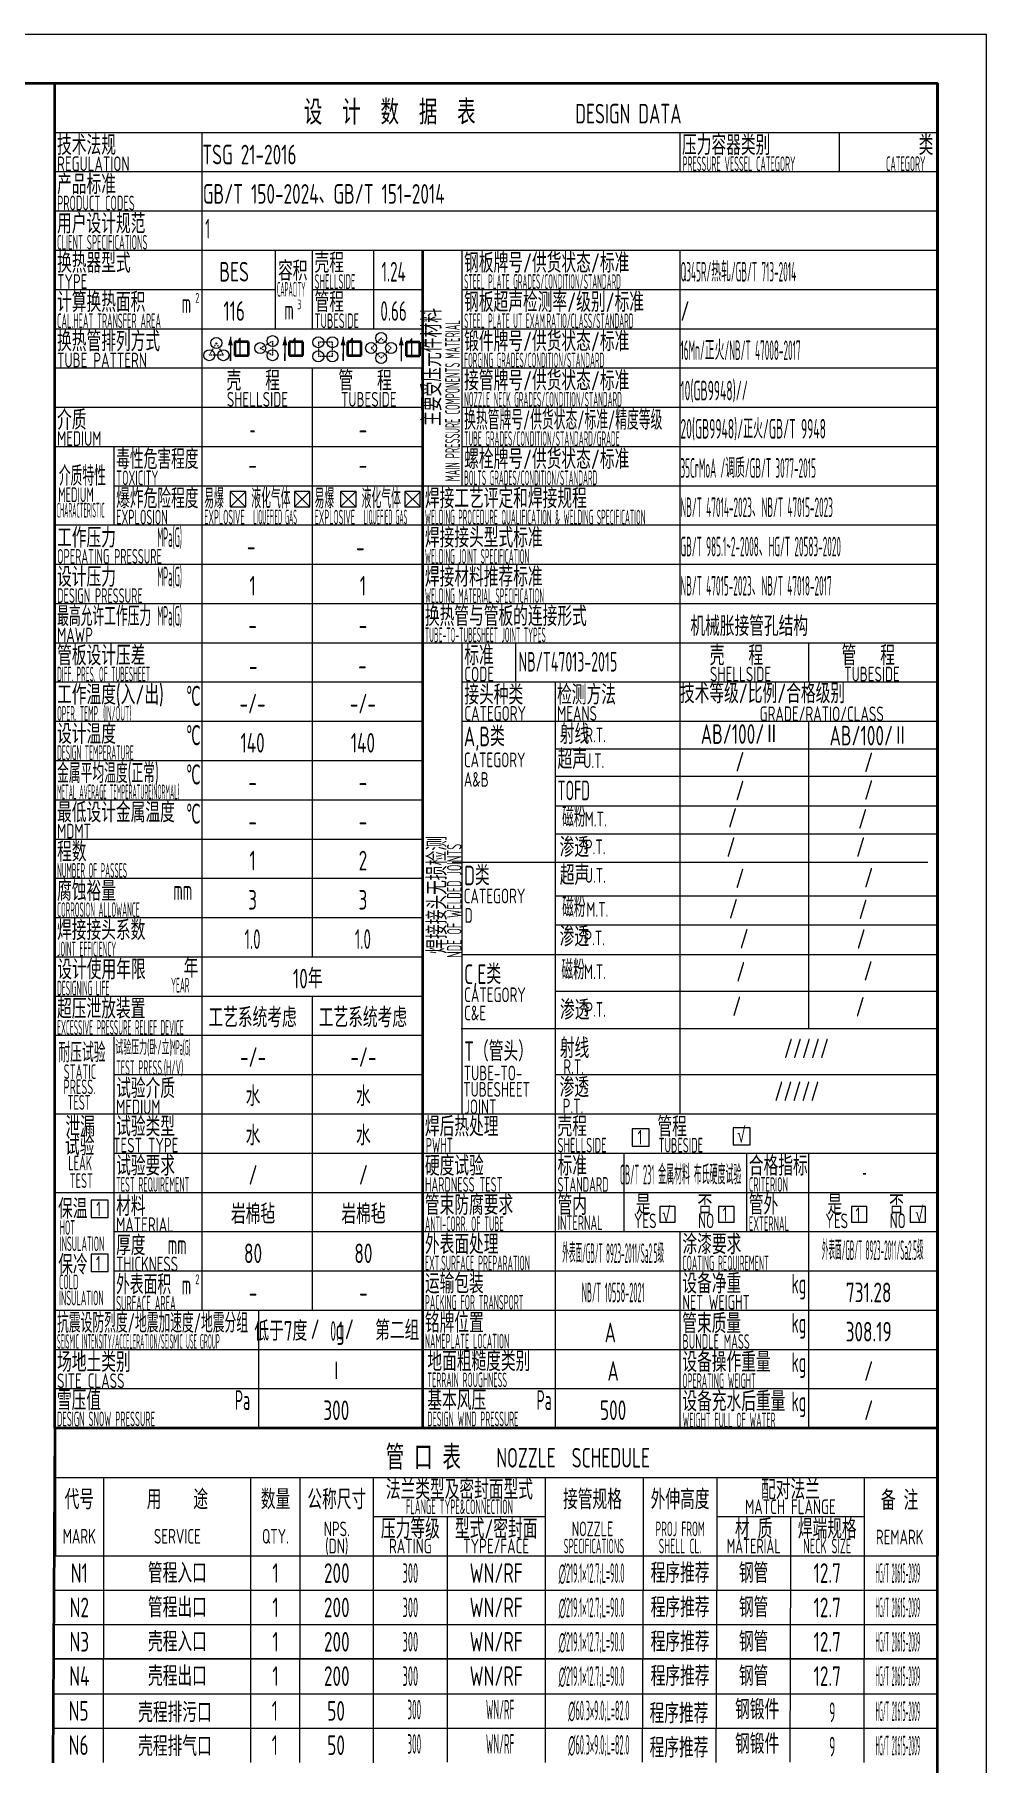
# Model space of a CAD drawing. Header units: millimetres. Extents: x 5765 to 6606, y -201 to 393.
# Drawn here: x 6411.9 to 6606, y 41.1 to 393.4 of the extents above; entities that cross this region are included whole.
import ezdxf
from ezdxf.enums import TextEntityAlignment as Align

# ---------------------------------------------------------------- set-up
doc = ezdxf.new("R2010")
doc.units = ezdxf.units.MM
doc.linetypes.add('DASHED', pattern=[0.75, 0.5, -0.25])
for name, color, linetype, lineweight in [('1粗实线', 7, 'Continuous', 35), ('2细实线', 3, 'Continuous', 13), ('7文本', 2, 'Continuous', 13), ('9图表', 4, 'Continuous', 13)]:
    doc.layers.add(name, color=color, linetype=linetype, lineweight=lineweight)
doc.styles.add('lanpec', font='bpec_e.shx', dxfattribs={"width": 0.75, "bigfont": 'hztxt.shx'})

# ---------------------------------------------------------------- blocks, each defined once
blk = doc.blocks.new('A1')
at = {"layer": '1粗实线'}
blk.add_lwpolyline([(-816, 10), (-10, 10), (-10, 584), (-816, 584)], close=True, dxfattribs=at)
at = {"layer": '9图表'}
blk.add_lwpolyline([(-841, 0), (0, 0), (0, 594), (-841, 594)], close=True, dxfattribs=at)
blk = doc.blocks.new('换热器设计数据表')
for p, q in [((-141.04, -83.12), (-144.19, -83.12)), ((-144.19, -83.12), (-144.19, -86.27)), ((-141.04, -86.27), (-141.04, -83.12)), ((-127.94, -83.12), (-131.09, -83.12)), ((-131.09, -83.12), (-131.09, -86.27)), ((-127.94, -86.27), (-127.94, -83.12)), ((-118.54, -83.12), (-121.69, -83.12)), ((-121.69, -83.12), (-121.69, -86.27)), ((-118.54, -86.27), (-118.54, -83.12)), ((-105.44, -83.12), (-108.59, -83.12)), ((-108.59, -83.12), (-108.59, -86.27)), ((-105.44, -86.27), (-105.44, -83.12)), ((-144.19, -86.27), (-141.04, -86.27)), ((-131.09, -86.27), (-127.94, -86.27)), ((-121.69, -86.27), (-118.54, -86.27)), ((-108.59, -86.27), (-105.44, -86.27)), ((-58.74, -212.99), (-62.24, -212.99)), ((-62.24, -212.99), (-62.24, -216.49)), ((-58.74, -216.49), (-58.74, -212.99)), ((-38.15, -212.77), (-41.65, -212.77)), ((-41.65, -212.77), (-41.65, -216.27)), ((-38.15, -216.27), (-38.15, -212.77)), ((-62.24, -216.49), (-58.74, -216.49)), ((-41.65, -216.27), (-38.15, -216.27)), ((-169.06, -227.53), (-172.56, -227.53)), ((-172.56, -227.53), (-172.56, -231.03)), ((-169.06, -231.03), (-169.06, -227.53)), ((-53.44, -228.83), (-56.59, -228.83)), ((-56.59, -228.83), (-56.59, -231.98)), ((-53.44, -231.98), (-53.44, -228.83)), ((-41.46, -228.83), (-44.61, -228.83)), ((-44.61, -228.83), (-44.61, -231.98)), ((-41.46, -231.98), (-41.46, -228.83)), ((-14.39, -228.83), (-17.54, -228.83)), ((-17.54, -228.83), (-17.54, -231.98)), ((-14.39, -231.98), (-14.39, -228.83)), ((-2.41, -228.83), (-5.56, -228.83)), ((-5.56, -228.83), (-5.56, -231.98)), ((-2.41, -231.98), (-2.41, -228.83)), ((-172.56, -231.03), (-169.06, -231.03)), ((-56.59, -231.98), (-53.44, -231.98)), ((-44.61, -231.98), (-41.46, -231.98)), ((-17.54, -231.98), (-14.39, -231.98)), ((-5.56, -231.98), (-2.41, -231.98)), ((-169.06, -238.56), (-172.56, -238.56)), ((-172.56, -238.56), (-172.56, -242.06)), ((-169.06, -242.06), (-169.06, -238.56)), ((-172.56, -242.06), (-169.06, -242.06))]:
    blk.add_line(p, q)
at = {"layer": '1粗实线'}
for p, q in [((0, 0), (-180, 0)), ((-180, 0), (-180, -274)), ((0, 0), (0, -274)), ((-105, -34), (-105, -274)), ((-140.47, -52.59), (-143.27, -52.59)), ((-143.27, -52.59), (-143.27, -55.39)), ((-140.47, -55.39), (-140.47, -52.59)), ((-129.36, -52.59), (-132.16, -52.59)), ((-132.16, -52.59), (-132.16, -55.39)), ((-129.36, -55.39), (-129.36, -52.59)), ((-117.49, -52.59), (-120.29, -52.59)), ((-120.29, -52.59), (-120.29, -55.39)), ((-117.49, -55.39), (-117.49, -52.59)), ((-105.53, -52.69), (-108.33, -52.69)), ((-108.33, -52.69), (-108.33, -55.49)), ((-105.53, -55.49), (-105.53, -52.69)), ((-143.27, -55.39), (-140.47, -55.39)), ((-132.16, -55.39), (-129.36, -55.39)), ((-120.29, -55.39), (-117.49, -55.39)), ((-108.33, -55.49), (-105.53, -55.49)), ((0, -274), (-180, -274))]:
    blk.add_line(p, q, dxfattribs=at)
at = {"layer": '9图表'}
for p, q in [((0, -10), (-180, -10)), ((-150, -10), (-150, -154)), ((-52.5, -10), (-52.5, -18)), ((-20, -10), (-20, -18)), ((0, -18), (-180, -18)), ((0, -26), (-180, -26)), ((0, -34), (-180, -34)), ((-135, -34), (-135, -50)), ((-127.5, -34), (-127.5, -50)), ((-115, -34), (-115, -50)), ((-97, -34), (-97, -82)), ((-52.5, -34), (-52.5, -210)), ((-135, -42), (-180, -42)), ((-105, -42), (-127.5, -42)), ((0, -42), (-97, -42)), ((0, -42), (-97, -42)), ((-105, -50), (-180, -50)), ((-144.15, -51.6), (-144.15, -56.46)), ((-133.05, -51.6), (-133.05, -56.46)), ((-121.18, -51.6), (-121.18, -56.46)), ((-109.32, -51.7), (-109.32, -56.55)), ((0, -50), (-97, -50)), ((0, -50), (-97, -50)), ((-144.15, -56.46), (-144.15, -54.98)), ((-133.05, -56.46), (-133.05, -54.98)), ((-121.18, -56.46), (-121.18, -54.98)), ((-105, -58), (-180, -58)), ((-127.5, -58), (-127.5, -178)), ((0, -58), (-97, -58)), ((-105, -66), (-180, -66)), ((0, -66), (-97, -66)), ((-105, -74), (-180, -74)), ((-167.96, -74), (-167.96, -90)), ((0, -74), (-97, -74)), ((0, -82), (-167.96, -82)), ((0, -90), (-180, -90)), ((0, -98), (-180, -98)), ((0, -106), (-180, -106)), ((0, -114), (-180, -114)), ((0, -114), (-97, -114)), ((-97, -114), (-97, -210)), ((-85.95, -122), (-85.95, -114)), ((-26.25, -114), (-26.25, -122)), ((-105, -122), (-180, -122)), ((0, -122), (-97, -122)), ((0, -122), (-97, -122)), ((-77.95, -122), (-77.95, -210)), ((-105, -130), (-180, -130)), ((-77.95, -130), (-97, -130)), ((0, -130), (-85.95, -130)), ((-26.25, -130), (-26.25, -192.64)), ((0, -135.6), (-77.95, -135.6)), ((-105, -138), (-180, -138)), ((0, -141.16), (-77.95, -141.16)), ((-105, -146), (-180, -146)), ((0, -147.24), (-77.95, -147.24)), ((-105, -154), (-180, -154)), ((-150, -154), (-150, -250)), ((0, -152.97), (-77.95, -152.97)), ((-105, -162), (-180, -162)), ((-1.92, -158.71), (-98.92, -158.71)), ((0, -165.6), (-77.95, -165.6)), ((-105, -170), (-180, -170)), ((0, -171.52), (-77.95, -171.52)), ((-105, -178), (-180, -178)), ((0.09, -177.55), (-96.91, -177.55)), ((-105, -186), (-180, -186)), ((-127.5, -186), (-127.5, -250)), ((0.03, -185.02), (-77.93, -185.02)), ((-0.09, -192.64), (-97.09, -192.64)), ((-105, -194), (-180, -194)), ((-167.96, -194.21), (-167.96, -226.21)), ((-105, -202), (-167.96, -202)), ((0, -202), (-77.95, -202)), ((-105, -210), (-180, -210)), ((0, -210), (-105, -210)), ((-77.95, -210), (-77.95, -274)), ((0, -218), (-167.96, -218)), ((-63.95, -218), (-63.95, -234)), ((-38.95, -218), (-38.95, -234)), ((-26.25, -218), (-26.25, -234)), ((0, -226), (-180, -226)), ((-167.96, -226.21), (-167.96, -250)), ((0, -234), (-167.96, -234)), ((0, -234), (-167.96, -234)), ((-52.5, -234), (-52.5, -274)), ((-26.25, -234), (-26.25, -274)), ((0, -242), (-167.96, -242)), ((0, -250), (-180, -250)), ((-138.45, -250), (-138.45, -274)), ((-52.5, -258), (-180, -258)), ((0, -258), (-52.5, -258)), ((0, -266), (-180, -266)), ((0, -266), (-52.5, -266)), ((0, -274), (-180, -274)), ((0, -274), (-180, -274)), ((-77.95, -273.66), (-77.95, -274)), ((-52.5, -273.66), (-52.5, -274)), ((-26.25, -273.66), (-26.25, -274))]:
    blk.add_line(p, q, dxfattribs=at)
at = {"layer": '9图表', "linetype": 'DASHED', "ltscale": 0.6}
for p, q in [((-147.04, -52.84), (-148.48, -55.34)), ((-147.04, -52.84), (-145.6, -55.34)), ((-138.07, -53.9), (-135.57, -52.46)), ((-135.57, -52.46), (-135.57, -55.34)), ((-123.35, -52.7), (-126.23, -52.7)), ((-126.23, -52.7), (-126.23, -55.58)), ((-123.35, -55.58), (-123.35, -52.7)), ((-115.46, -53.87), (-113.42, -51.84)), ((-111.39, -53.87), (-113.42, -51.84)), ((-145.6, -55.34), (-148.48, -55.34)), ((-138.07, -53.9), (-135.57, -55.34)), ((-123.35, -55.58), (-126.23, -55.58)), ((-115.46, -53.87), (-113.42, -55.91)), ((-113.42, -55.91), (-111.39, -53.87))]:
    blk.add_line(p, q, dxfattribs=at)
at = {"layer": '9图表'}
for points in [[(-144.15, -51.6, 0, 1, 0), (-144.15, -53.31, 1, 1, 0)], [(-133.05, -51.6, 0, 1, 0), (-133.05, -53.31, 1, 1, 0)], [(-121.18, -51.6, 0, 1, 0), (-121.18, -53.31, 1, 1, 0)], [(-109.32, -51.6, 0, 1, 0), (-109.32, -53.31, 1, 1, 0)]]:
    blk.add_lwpolyline(points, format="xyseb", dxfattribs=at)
for centre in [(-147.04, -52.84), (-138.07, -53.9), (-135.57, -52.46), (-126.23, -52.7), (-123.35, -52.7), (-115.46, -53.87), (-113.42, -51.84), (-111.39, -53.87), (-148.48, -55.34), (-145.6, -55.34), (-135.57, -55.34), (-126.23, -55.58), (-123.35, -55.58), (-113.42, -55.91)]:
    blk.add_circle(centre, 1.12, dxfattribs=at)
at = {"layer": '7文本', "color": 4, "style": 'lanpec'}
for s, height, width, p in [('设  计  数  据  表', 5, 0.75, (-129.18, -8.34)), ('DESIGN DATA', 4, 0.75, (-73.86, -8.12)), ('技术法规', 4, 0.75, (-179.5, -14.54)), ('压力容器类别', 4, 0.75, (-52.07, -14.54)), ('类', 4, 0.75, (-3.82, -14.54)), ('REGULATION', 3, 0.75, (-179.5, -17.83)), ('PRESSURE VESSEL CATEGORY', 3, 0.4, (-51.95, -17.83)), ('CATEGORY', 3, 0.4, (-10.46, -17.82)), ('产品标准', 4, 0.75, (-179.5, -22.54)), ('PRODUCT CODES', 3, 0.6, (-179.5, -25.83)), ('用户设计规范 ', 4, 0.75, (-179.5, -30.54)), ('CLIENT SPECIFICATIONS', 3, 0.5, (-179.5, -33.83)), ('换热器型式', 4, 0.75, (-179.5, -38.54)), ('壳程', 4, 0.75, (-127, -38.54)), ('钢板牌号/供货状态/标准', 4, 0.75, (-96.5, -38.54)), ('容积', 4, 0.75, (-134.45, -40.17)), ('TYPE', 3, 0.75, (-179.5, -41.83)), ('计算换热面积', 4, 0.75, (-179.5, -46.54)), ('CAPACITY', 3, 0.3, (-134.66, -43.4)), ('SHELLSIDE', 3, 0.5, (-127, -41.83)), ('管程', 4, 0.75, (-127, -46.54)), ('STEEL PLATE GRADES/CONDITION/STANDARD', 3, 0.35, (-96.5, -41.83)), ('钢板超声检测率/级别/标准', 4, 0.75, (-96.5, -46.54)), ('m', 4, 0.6, (-154.09, -46.75)), ('2', 2, 0.6, (-151.31, -44.65)), ('m', 4, 0.6, (-133.16, -48.1)), ('3', 2, 0.6, (-130.54, -46)), ('CAL.HEAT TRANSFER AREA', 3, 0.45, (-179.5, -49.83)), ('TUBESIDE', 3, 0.6, (-127, -49.83)), ('STEEL PLATE UT EXAM.RATIO/CLASS/STANDARD', 3, 0.35, (-96.5, -49.83)), ('换热管排列方式', 4, 0.75, (-179.5, -54.54)), ('锻件牌号/供货状态/标准 ', 4, 0.75, (-96.5, -54.54)), ('TUBE PATTERN', 3, 0.75, (-179.5, -57.83)), ('FORGING GRADES/CONDITION/STANDARD', 3, 0.35, (-96.5, -57.83)), ('壳   程', 4, 0.75, (-144.94, -62.54)), ('管   程', 4, 0.75, (-122.14, -62.54)), ('接管牌号/供货状态/标准 ', 4, 0.75, (-96.5, -62.54)), ('SHELLSIDE', 3, 0.75, (-144.88, -65.83)), ('TUBESIDE', 3, 0.75, (-121.61, -65.83)), ('NOZZLE NECK GRADES/CONDITION/STANDARD', 3, 0.35, (-96.5, -65.83)), ('介质', 4, 0.75, (-179.5, -70.54)), ('换热管牌号/供货状态/标准/精度等级', 4, 0.6, (-96.5, -70.54)), ('MEDIUM', 3, 0.75, (-179.5, -73.83)), ('TUBE GRADES/CONDITION/STANDARD/GRADE', 3, 0.35, (-96.5, -73.83)), ('介质特性', 4, 0.6, (-179.15, -81.94)), ('毒性危害程度', 4, 0.7, (-167.46, -78.54)), ('螺栓牌号/供货状态/标准 ', 4, 0.75, (-96.5, -78.54)), ('TOXICITY ', 3, 0.6, (-167.46, -81.83)), ('BOLTS GRADES/CONDITION/STANDARD', 3, 0.35, (-96.5, -81.83)), ('MEDIUM ', 3, 0.6, (-179.26, -85.28)), ('爆炸危险程度', 4, 0.7, (-167.46, -86.54)), ('易爆', 4, 0.5, (-149.5, -86.54)), ('液化气体', 4, 0.5, (-139.9, -86.54)), ('易爆', 4, 0.5, (-127, -86.54)), ('液化气体', 4, 0.5, (-117.4, -86.54)), ('焊接工艺评定和焊接规程', 4, 0.75, (-104.5, -86.54)), ('CHARACTERISTIC', 3, 0.3, (-179.58, -88.43)), ('EXPLOSION', 3, 0.6, (-167.46, -89.83)), ('EXPLOSIVE', 3, 0.4, (-149.5, -89.83)), ('LIQUEFIED GAS', 3, 0.3, (-139.49, -89.81)), ('EXPLOSIVE', 3, 0.4, (-127, -89.83)), ('LIQUEFIED GAS', 3, 0.3, (-116.99, -89.81)), ('WELDING PROCEDURE QUALIFICATION & WELDING SPECIFICATION', 3, 0.35, (-104.5, -89.83)), ('工作压力', 4, 0.75, (-179.5, -94.54)), ('MPa(G)', 4, 0.35, (-159.07, -94.44)), ('焊接接头型式标准', 4, 0.75, (-104.5, -94.54)), ('OPERATING PRESSURE', 3, 0.6, (-179.5, -97.83)), ('WELDING JOINT SPECIFICATION', 3, 0.35, (-104.5, -97.83)), ('设计压力', 4, 0.75, (-179.5, -102.54)), ('MPa(G)', 4, 0.35, (-159.07, -102.44)), ('焊接材料推荐标准', 4, 0.75, (-104.5, -102.54)), ('DESIGN PRESSURE', 3, 0.6, (-179.5, -105.83)), ('WELDING MATERIAL SPECIFICATION', 3, 0.35, (-104.5, -105.83)), ('最高允许工作压力', 4, 0.6, (-179.5, -110.54)), ('MPa(G)', 4, 0.35, (-159.07, -110.44)), ('换热管与管板的连接形式', 4, 0.75, (-104.5, -110.54)), ('MAWP', 3, 0.75, (-179.5, -113.83)), ('TUBE-TO-TUBESHEET JOINT TYPES', 3, 0.35, (-104.5, -113.83)), ('管板设计压差', 4, 0.75, (-179.5, -118.54)), ('标准', 4, 0.75, (-96.46, -118.54)), ('NB/T47013-2015', 4, 0.6, (-85.4, -119.81)), ('壳   程', 4, 0.75, (-46.42, -118.54)), ('管   程', 4, 0.75, (-19.53, -118.54)), ('DIFF. PRES. OF TUBESHEET', 3, 0.35, (-179.5, -121.83)), ('CODE', 3, 0.75, (-96.46, -121.83)), ('SHELLSIDE', 3, 0.75, (-46.37, -121.83)), ('TUBESIDE', 3, 0.75, (-18.99, -121.83)), ('工作温度(入/出)', 4, 0.75, (-179.5, -126.54)), ('℃', 4, 0.53, (-153.22, -126.76)), ('接头种类', 4, 0.75, (-96.46, -126.54)), ('检测方法', 4, 0.75, (-77.55, -126.54)), ('技术等级/比例/合格级别', 4, 0.75, (-52.5, -126.26)), ('OPER. TEMP. (IN/OUT)', 3, 0.35, (-179.5, -129.83)), ('CATEGORY', 3, 0.75, (-96.46, -129.83)), ('MEANS', 3, 0.75, (-77.55, -129.83)), ('设计温度', 4, 0.75, (-179.5, -134.54)), ('射线', 4, 0.75, (-76.99, -134.57)), ('GRADE/RATIO/CLASS', 3, 0.75, (-36.24, -129.92)), ('℃', 4, 0.53, (-153.22, -134.76)), ('A,B类', 4, 0.75, (-96.56, -135.02)), ('R.T.', 3, 0.75, (-71.81, -134.22)), ('DESIGN TEMPERATURE', 3, 0.35, (-179.5, -137.83)), ('CATEGORY', 3, 0.75, (-96.56, -139.31)), ('超声', 4, 0.75, (-77.45, -139.68)), ('U.T.', 3, 0.75, (-72.21, -139.47)), ('金属平均温度(正常)', 4, 0.6, (-179.5, -142.54)), ('℃', 4, 0.53, (-153.22, -142.76)), ('A&B', 3, 0.75, (-96.56, -143.29)), ('METAL AVERAGE TEMPERATURE(NORMAL) ', 3, 0.3, (-179.5, -145.83)), ('TOFD', 4, 0.6, (-77.45, -146.03)), ('最低设计金属温度', 4, 0.75, (-179.5, -150.54)), ('℃', 4, 0.53, (-153.22, -150.76)), ('磁粉', 4, 0.6, (-76.52, -151.48)), ('MDMT', 3, 0.75, (-179.5, -153.83)), ('M.T.', 3, 0.75, (-71.93, -151.37)), ('程数', 4, 0.75, (-179.5, -158.54)), ('渗透', 4, 0.75, (-77.03, -157.62)), ('P.T.', 3, 0.75, (-71.89, -157.04)), ('NUMBER OF PASSES', 3, 0.35, (-179.5, -161.83)), ('D类', 4, 0.75, (-96.5, -163.36)), ('超声', 4, 0.75, (-76.99, -163.31)), ('U.T.', 3, 0.75, (-71.89, -162.85)), ('腐蚀裕量', 4, 0.75, (-179.5, -166.54)), ('mm', 4, 0.6, (-155.79, -166.36)), ('CATEGORY', 3, 0.75, (-96.59, -167.04)), ('磁粉', 4, 0.6, (-76.52, -169.85)), ('CORROSION ALLOWANCE', 3, 0.35, (-179.5, -169.83)), ('D', 3, 0.75, (-96.41, -171)), ('M.T.', 3, 0.75, (-71.6, -169.79)), ('焊接接头系数', 4, 0.75, (-179.5, -174.54)), ('渗透', 4, 0.75, (-77.03, -175.82)), ('P.T.', 3, 0.75, (-72, -175.59)), ('JOINT EFFICIENCY', 3, 0.35, (-179.5, -177.83)), ('设计使用年限', 4, 0.75, (-179.44, -182.54)), ('年', 4, 0.75, (-153.67, -182.21)), ('C,E类', 4, 0.75, (-96.5, -183.49)), ('磁粉', 4, 0.6, (-76.67, -182.59)), ('M.T.', 3, 0.75, (-72.08, -182.48)), ('DESIGNING LIFE', 3, 0.35, (-179.5, -185.83)), ('YEAR', 3, 0.35, (-156.26, -185.22)), ('超压泄放装置', 4, 0.75, (-179.5, -190.54)), ('超压泄放装置', 4, 0.75, (-179.5, -190.54)), ('CATEGORY', 3, 0.75, (-96.5, -187.17)), ('渗透', 4, 0.75, (-76.95, -190.76)), ('C&E', 3, 0.75, (-96.5, -190.89)), ('P.T.', 3, 0.75, (-71.81, -190.18)), ('EXCESSIVE PRESSURE RELIEF DEVICE', 3, 0.35, (-179.5, -193.83)), ('耐压试验', 4, 0.6, (-179.23, -199.45)), ('试验压力(卧/立)', 3, 0.4, (-167.63, -197.9)), ('MPa(G)', 3, 0.3, (-156.24, -197.92)), ('T（管头）', 4, 0.75, (-96.5, -199.19)), ('射线', 4, 0.75, (-76.99, -198.57)), ('STATIC', 3, 0.6, (-178.14, -202.84)), ('TEST PRESS.(H/V)', 3, 0.4, (-167.46, -202.03)), ('TUBE-TO-', 3, 0.75, (-96.59, -203.12)), ('R.T.', 3, 0.75, (-76.28, -201.83)), ('PRESS.', 3, 0.6, (-178.19, -205.93)), ('试验介质', 4, 0.75, (-167.46, -206.75)), ('TUBESHEET', 3, 0.75, (-96.68, -206.45)), ('渗透', 4, 0.75, (-77.03, -206.54)), ('TEST', 3, 0.6, (-177.37, -209.1)), ('MEDIUM', 3, 0.75, (-167.46, -210.03)), ('JOINT', 3, 0.75, (-96.5, -210)), ('P.T.', 3, 0.75, (-76.41, -209.83)), ('泄漏', 4, 0.75, (-177.79, -214.54)), ('试验类型', 4, 0.75, (-167.46, -214.54)), ('焊后热处理', 4, 0.75, (-104.5, -214.54)), ('壳程', 4, 0.75, (-77.45, -214.54)), ('管程', 4, 0.75, (-57.09, -214.57)), ('试验', 4, 0.75, (-177.88, -218.46)), ('TEST TYPE', 3, 0.75, (-168.08, -217.83)), ('PWHT', 3, 0.6, (-104.32, -217.83)), ('SHELLSIDE', 3, 0.6, (-77.45, -217.83)), ('TUBESIDE', 3, 0.6, (-56.85, -217.83)), ('试验要求', 4, 0.75, (-167.46, -222.54)), ('硬度试验', 4, 0.75, (-104.5, -222.54)), ('标准', 4, 0.75, (-77.45, -222.54)), ('合格指标', 4, 0.75, (-38.45, -222.54)), ('LEAK', 3, 0.6, (-177.22, -221.48)), ('TEST', 3, 0.6, (-176.92, -225.05)), ('TEST REQUIREMENT', 3, 0.4, (-167.46, -225.83)), ('HARDNESS TEST', 3, 0.6, (-104.5, -225.83)), ('STANDARD', 3, 0.6, (-77.45, -225.83)), ('CRITERION', 3, 0.5, (-38.45, -225.83)), ('保温', 4, 0.75, (-179.3, -231.3)), ('材料 ', 4, 0.75, (-167.46, -230.75)), ('管束防腐要求', 4, 0.75, (-104.5, -230.54)), ('管内', 4, 0.75, (-77.45, -230.54)), ('是', 4, 0.75, (-61.47, -230.45)), ('否', 4, 0.75, (-48.9, -230.45)), ('管外', 4, 0.75, (-38.45, -230.5)), ('是', 4, 0.75, (-22.42, -230.45)), ('否', 4, 0.75, (-9.85, -230.45)), ('HOT ', 3, 0.45, (-178.97, -234.61)), ('MATERIAL', 3, 0.75, (-167.46, -234.03)), ('ANTI-CORR. OF TUBE', 3, 0.4, (-104.5, -233.83)), ('INTERNAL', 3, 0.6, (-77.45, -233.64)), ('YES', 3, 0.75, (-61.88, -233.24)), ('NO', 3, 0.75, (-48.81, -233.24)), ('EXTERNAL', 3, 0.5, (-38.45, -233.8)), ('YES', 3, 0.75, (-22.83, -233.24)), ('NO', 3, 0.75, (-9.76, -233.24)), ('INSULATION ', 3, 0.45, (-178.97, -237.91)), ('厚度', 4, 0.75, (-167.46, -238.75)), ('mm', 4, 0.6, (-156.93, -238.56)), ('外表面处理', 4, 0.75, (-104.5, -238.54)), ('涂漆要求', 4, 0.75, (-51.98, -238.54)), ('保冷', 4, 0.75, (-179.28, -242.69)), ('THICKNESS', 3, 0.74, (-167.46, -242.03)), ('EXT.SURFACE PREPARATION', 3, 0.4, (-104.5, -241.83)), ('COATING REQUIREMENT', 3, 0.4, (-52, -241.83)), ('COLD', 3, 0.45, (-179.11, -245.7)), ('外表面积', 4, 0.7, (-167.46, -246.75)), ('2', 2, 0.6, (-151.31, -244.65)), ('运输包装', 4, 0.75, (-104.5, -246.54)), ('设备净重', 4, 0.75, (-52, -246.54)), ('kg', 4, 0.6, (-29.74, -246.54)), ('INSULATION ', 3, 0.45, (-179.11, -248.96)), ('m', 4, 0.6, (-154.09, -246.75)), ('抗震设防烈度/地震加速度/地震分组', 4, 0.6, (-179.5, -254.54)), ('SURFACE AREA', 3, 0.5, (-167.46, -250.03)), ('铭牌位置', 4, 0.75, (-104.5, -254.54)), ('PACKING FOR TRANSPORT ', 3, 0.4, (-104.5, -249.83)), ('NET WEIGHT', 3, 0.7, (-52, -249.83)), (' /  g/  ', 4, 0.75, (-129.43, -255.82)), ('管束质量', 4, 0.75, (-52.03, -254.68)), ('kg', 4, 0.6, (-29.74, -254.54)), ('SEISMIC INTENSITY/ACCELERATION/SEISMIC USE GROUP', 3, 0.3, (-179.5, -257.83)), ('NAMEPLATE LOCATION', 3, 0.4, (-104.5, -257.77)), ('BUNDLE MASS', 3, 0.6, (-52, -257.83)), ('场地土类别', 4, 0.75, (-179.5, -262.54)), ('地面粗糙度类别', 4, 0.75, (-104, -262.37)), ('设备操作重量', 4, 0.75, (-52, -262.54)), ('kg', 4, 0.6, (-29.74, -262.54)), ('SITE CLASS', 3, 0.75, (-179.5, -265.83)), ('TERRAIN ROUGHNESS', 3, 0.4, (-104, -265.65)), ('OPERATING WEIGHT', 3, 0.4, (-52, -265.83)), ('雪压值', 4, 0.75, (-179.53, -270.33)), ('Pa', 4, 0.6, (-143.27, -270.27)), ('基本风压', 4, 0.75, (-104, -270.33)), ('Pa', 4, 0.6, (-81.76, -270.27)), ('设备充水后重量', 4, 0.75, (-52, -270.54)), ('kg', 4, 0.6, (-29.74, -270.54)), ('DESIGN SNOW PRESSURE', 3, 0.5, (-179.53, -273.61)), ('DESIGN WIND PRESSURE', 3, 0.4, (-104, -273.61)), ('WEIGHT FULL OF WATER', 3, 0.4, (-51.95, -273.83))]:
    blk.add_text(s, height=height, dxfattribs=dict(at, width=width)).set_placement(p)
for s, height, width, p in [('主要受压元件材料', 4, 0.75, (-101.09, -69.74)), ('MAIN PRESSURE COMPONENTS MATERIAL ', 3, 0.5, (-97.36, -81.06)), ('焊接接头无损检测 ', 4, 0.75, (-100.01, -177.31)), ('NDE OF WELDED JOINTS', 3, 0.6, (-97, -178.13))]:
    blk.add_text(s, height=height, rotation=90, dxfattribs=dict(at, width=width)).set_placement(p)
blk = doc.blocks.new('管口表表头')
at = {"layer": '1粗实线'}
for p, q in [((-180, 0), (-180, -26)), ((0, 0), (-180, 0)), ((0, 0), (0, -26))]:
    blk.add_line(p, q, dxfattribs=at)
at = {"layer": '9图表'}
for p, q in [((-180, -10), (0, -10)), ((-180, -10), (0, -10)), ((-180, -26), (0, -26))]:
    blk.add_line(p, q, dxfattribs=at)
at = {"layer": '9图表', "color": 4}
for p, q in [((-170, -26), (-170, -10)), ((-140, -26), (-140, -10)), ((-130, -26), (-130, -10)), ((-115, -26), (-115, -10)), ((-80, -10), (-80, -26)), ((-60, -10), (-60, -26)), ((-45, -10), (-45, -26)), ((-15, -10), (-15, -26)), ((-115, -18), (-80, -18)), ((-100, -18), (-100, -26)), ((-45, -18), (-15, -18)), ((-30, -18), (-30, -26))]:
    blk.add_line(p, q, dxfattribs=at)
at = {"layer": '7文本', "color": 4, "style": 'lanpec', "width": 0.75}
for s, height, p in [('管 口 表', 5, (-112.51, -8.44)), ('NOZZLE  SCHEDULE', 4, (-89.97, -8))]:
    blk.add_text(s, height=height, dxfattribs=at).set_placement(p)
at = {"layer": '7文本', "color": 4, "style": 'lanpec'}
for s, height, width, p in [('法兰类型及密封面型式', 4, 0.75, (-97.5, -12.5)), ('配对法兰', 4, 0.75, (-30, -12.5)), ('代号', 4, 0.75, (-175, -14.5)), ('用    途', 4, 0.75, (-155, -14.5)), ('数量', 4, 0.75, (-135, -14.5)), ('公称尺寸', 4, 0.75, (-122.5, -14.5)), ('接管规格', 4, 0.75, (-70.37, -14.5)), ('外伸高度', 4, 0.75, (-52.5, -14.5)), ('备 注', 4, 0.75, (-7.73, -14.67)), ('FLANGE TYPE&CONNECTION', 3, 0.5, (-97.5, -16)), ('MATCH FLANGE', 3, 0.75, (-30, -16)), ('MARK', 3, 0.75, (-175, -22)), ('SERVICE', 3, 0.75, (-155, -22)), ('QTY.', 3, 0.75, (-135, -22)), ('NPS.', 3, 0.75, (-122.5, -20.5)), ('压力等级', 4, 0.75, (-107.5, -20.5)), ('型式/密封面', 4, 0.75, (-90, -20.5)), ('NOZZLE', 3, 0.7, (-70.37, -20.5)), ('PROJ FROM', 3, 0.55, (-52.5, -20.5)), ('材 质', 4, 0.75, (-37.5, -20.5)), ('焊端规格', 4, 0.75, (-22.5, -20.5)), ('REMARK', 3, 0.75, (-7.73, -22.17)), ('(DN)', 3, 0.75, (-122.5, -24)), ('RATING', 3, 0.75, (-107.5, -24)), ('TYPE/FACE', 3, 0.75, (-90, -24)), ('SPECIFICATIONS', 3, 0.5, (-70.07, -24)), ('SHELL CL.', 3, 0.55, (-52.5, -24)), ('MATERIAL', 3, 0.7, (-37.5, -24)), ('NECK SIZE', 3, 0.6, (-22.5, -24))]:
    blk.add_text(s, height=height, dxfattribs=dict(at, width=width)).set_placement(p, align=Align.MIDDLE_CENTER)

msp = doc.modelspace()

# ---------------------------------------------------------------- linework, layer by layer
at = {"layer": '1粗实线'}
msp.add_line((6416.062, 109.422), (6415.63, 41.22), dxfattribs=at)
at = {"layer": '2细实线'}
for p, q in [((6451.851, 300.296), (6455.001, 297.146)), ((6451.851, 297.146), (6455.001, 300.296)), ((6464.941, 300.326), (6468.091, 297.176)), ((6464.941, 297.176), (6468.091, 300.326)), ((6474.321, 300.326), (6477.471, 297.176)), ((6474.321, 297.176), (6477.471, 300.326)), ((6487.461, 300.346), (6490.611, 297.196)), ((6487.461, 297.196), (6490.611, 300.346))]:
    msp.add_line(p, q, dxfattribs=at)
at = {"layer": '9图表'}
for p, q in [((6426.02, 41.29), (6426.062, 83.422)), ((6456.01, 41.3), (6456.062, 83.422)), ((6466.05, 41.3), (6466.062, 83.422)), ((6481.05, 41.25), (6481.062, 83.422)), ((6496.062, 83.422), (6496.04, 41.36)), ((6516.062, 83.422), (6516.03, 41.3)), ((6536.062, 83.422), (6535.85, 41.36)), ((6551.062, 83.422), (6550.85, 41.31)), ((6566.062, 83.313), (6565.95, 41.36)), ((6581.062, 83.313), (6581.05, 41.31)), ((6416.062, 76.422), (6596.062, 76.422)), ((6416.062, 69.422), (6596.062, 69.422)), ((6416.062, 62.422), (6596.062, 62.422)), ((6596.062, 62.422), (6416.062, 62.422)), ((6416.062, 62.422), (6596.062, 62.422))]:
    msp.add_line(p, q, dxfattribs=at)
at = {"layer": '9图表', "ltscale": 0.5}
for p, q in [((6415.92, 55.342), (6595.92, 55.342)), ((6415.92, 48.342), (6595.92, 48.342))]:
    msp.add_line(p, q, dxfattribs=at)

# ---------------------------------------------------------------- block references
at = {"layer": '2细实线'}
for name, p in [('A1', (6606.028, -200.559)), ('换热器设计数据表', (6596.028, 383.441)), ('管口表表头', (6596.062, 109.422)), ('管口表表头', (6596.062, 109.422))]:
    msp.add_blockref(name, p, dxfattribs=at)

# ---------------------------------------------------------------- texts
at = {"layer": '7文本', "style": 'lanpec'}
for s, width, p in [('TSG 21-2016', 0.75, (6446.138, 368.994)), ('GB/T 150-2024、GB/T 151-2014', 0.75, (6446.248, 360.976)), ('1', 0.6, (6446.725, 353.885)), ('Q345R/热轧/GB/T 713-2014', 0.4, (6543.638, 345.114)), ('/', 0.75, (6543.638, 337.114)), ('16Mn/正火/NB/T 47008-2017', 0.4, (6543.638, 329.114)), ('10(GB9948)//', 0.5, (6543.638, 320.897)), ('20(GB9948)/正火/GB/T 9948', 0.5, (6543.638, 313.114)), ('35CrMoA /调质/GB/T 3077-2015', 0.4, (6543.638, 305.114)), ('NB/T 47014-2023、NB/T 47015-2023', 0.4, (6543.638, 297.114)), ('GB/T 985.1~2-2008、HG/T 20583-2020', 0.4, (6543.638, 289.114)), ('NB/T 47015-2023、NB/T 47018-2017', 0.4, (6543.638, 281.114))]:
    msp.add_text(s, height=4, dxfattribs=dict(at, width=width)).set_placement(p, align=Align.MIDDLE_LEFT)
for s, height, width, p in [('BES', 4, 0.75, (6452.638, 345.114)), ('1.24', 4, 0.65, (6485.138, 345.114)), ('116', 4, 0.75, (6452.638, 337.114)), ('0.66', 4, 0.65, (6485.138, 337.114)), ('1', 4, 0.75, (6453.698, 329.701)), ('1', 4, 0.75, (6464.898, 329.701)), ('1', 4, 0.75, (6476.578, 329.701)), ('1', 4, 0.75, (6488.708, 329.605)), ('-', 4, 0.5, (6456.388, 312.985)), ('-', 4, 0.75, (6478.888, 312.985)), ('-', 4, 0.75, (6456.388, 305.763)), ('-', 4, 0.75, (6478.888, 305.763)), ('-', 4, 0.75, (6456.103, 289.17)), ('-', 4, 0.75, (6478.373, 288.96)), ('1', 4, 0.75, (6456.388, 281.114)), ('1', 4, 0.75, (6478.888, 281.114)), ('机械胀接管孔结构', 4, 0.75, (6557.663, 272.877)), ('-', 4, 0.75, (6456.388, 273.114)), ('-', 4, 0.75, (6478.888, 273.114)), ('-', 4, 0.75, (6456.523, 264.79)), ('-', 4, 0.75, (6478.793, 264.9)), ('-/-', 4, 0.75, (6456.388, 257.114)), ('-/-', 4, 0.75, (6478.888, 257.114)), ('140', 4, 0.75, (6456.388, 249.114)), ('140', 4, 0.75, (6478.888, 249.114)), ('AB/100/Ⅱ', 4, 0.75, (6555.763, 250.901)), ('AB/100/Ⅱ', 4, 0.75, (6582.013, 250.581)), ('/', 4, 0.75, (6555.763, 245.251)), ('/', 4, 0.75, (6582.013, 245.141)), ('-', 4, 0.75, (6456.388, 241.114)), ('-', 4, 0.75, (6478.888, 241.114)), ('/', 4, 0.75, (6555.763, 239.381)), ('/', 4, 0.75, (6582.013, 239.491)), ('-', 4, 0.75, (6456.388, 233.114)), ('-', 4, 0.75, (6478.888, 233.114)), ('/', 4, 0.75, (6554.256, 233.831)), ('/', 4, 0.75, (6580.796, 233.621)), ('/', 4, 0.75, (6553.936, 227.861)), ('/', 4, 0.75, (6580.366, 227.861)), ('1', 4, 0.75, (6456.388, 225.114)), ('2', 4, 0.75, (6478.888, 225.114)), ('/', 4, 0.75, (6555.763, 221.511)), ('/', 4, 0.75, (6582.013, 221.621)), ('3', 4, 0.75, (6456.388, 217.114)), ('3', 4, 0.75, (6478.888, 217.114)), ('/', 4, 0.75, (6554.436, 215.301)), ('/', 4, 0.75, (6580.866, 215.191)), ('1.0', 4, 0.65, (6456.388, 209.114)), ('1.0', 4, 0.65, (6478.888, 209.114)), ('/', 4, 0.75, (6556.626, 209.225)), ('/', 4, 0.75, (6580.486, 209.161)), ('/', 4, 0.75, (6555.942, 202.464)), ('/', 4, 0.75, (6581.906, 202.651)), ('10年', 4, 0.75, (6467.638, 201.065)), ('/', 4, 0.75, (6555.116, 195.441)), ('/', 4, 0.75, (6580.286, 195.331)), ('工艺系统考虑', 4, 0.75, (6456.388, 193.114)), ('工艺系统考虑', 4, 0.75, (6478.888, 193.114)), ('/////', 4, 0.75, (6569.322, 186.854)), ('/////', 4, 0.75, (6567.376, 178.111)), ('1', 3, 0.75, (6535.4, 168.729)), ('√', 3, 0.75, (6556.026, 169.181)), ('GB/T 231 金属材料 布氏硬度试验', 4, 0.3, (6543.683, 161.114)), ('-', 4, 0.3, (6581.159, 161.693)), ('1', 3, 0.75, (6424.988, 154.117)), ('√', 3, 0.75, (6540.726, 152.961)), ('1', 3, 0.75, (6552.74, 153.099)), ('1', 3, 0.75, (6579.81, 152.989)), ('√', 3, 0.75, (6592.33, 153.041)), ('1', 3, 0.75, (6424.948, 143.057)), ('NB/T 10558-2021', 4, 0.3, (6529.91, 137.114)), ('N1', 4, 0.75, (6421.062, 79.922)), ('管程入口', 4, 0.75, (6441.062, 79.922)), ('1', 4, 0.75, (6461.062, 79.922)), ('200', 4, 0.75, (6473.562, 79.922)), ('300', 4, 0.45, (6488.562, 79.922)), ('WN/RF', 4, 0.75, (6506.062, 79.922)), ('∅219.1×12.7;L=90.0', 4, 0.3, (6525.508, 79.922)), ('程序推荐', 4, 0.75, (6543.562, 79.922)), ('钢管', 4, 0.75, (6558.562, 79.922)), ('12.7', 4, 0.75, (6573.562, 79.922)), ('HG/T 20615-2009', 4, 0.2, (6587.948, 79.922)), ('N2', 4, 0.75, (6421.062, 72.922)), ('管程出口', 4, 0.75, (6441.062, 72.922)), ('1', 4, 0.75, (6461.062, 72.922)), ('200', 4, 0.75, (6473.562, 72.922)), ('300', 4, 0.45, (6488.562, 72.922)), ('WN/RF', 4, 0.75, (6506.062, 72.922)), ('∅219.1×12.7;L=90.0', 4, 0.3, (6525.508, 72.922)), ('程序推荐', 4, 0.75, (6543.562, 72.922)), ('钢管', 4, 0.75, (6558.562, 72.922)), ('12.7', 4, 0.75, (6573.562, 72.922)), ('HG/T 20615-2009', 4, 0.2, (6587.948, 72.922)), ('N3', 4, 0.75, (6421.062, 65.922)), ('壳程入口', 4, 0.75, (6441.062, 65.922)), ('1', 4, 0.75, (6461.062, 65.922)), ('200', 4, 0.75, (6473.562, 65.922)), ('300', 4, 0.45, (6488.562, 65.922)), ('WN/RF', 4, 0.75, (6506.062, 65.922)), ('∅219.1×12.7;L=90.0', 4, 0.3, (6525.508, 65.922)), ('程序推荐', 4, 0.75, (6543.562, 65.922)), ('钢管', 4, 0.75, (6558.562, 65.922)), ('12.7', 4, 0.75, (6573.562, 65.922)), ('HG/T 20615-2009', 4, 0.2, (6587.948, 65.922)), ('N4', 4, 0.75, (6421.062, 58.922)), ('壳程出口', 4, 0.75, (6441.062, 58.922)), ('1', 4, 0.75, (6461.062, 58.922)), ('200', 4, 0.75, (6473.562, 58.922)), ('300', 4, 0.45, (6488.562, 58.922)), ('WN/RF', 4, 0.75, (6506.062, 58.922)), ('∅219.1×12.7;L=90.0', 4, 0.3, (6525.508, 58.922)), ('程序推荐', 4, 0.75, (6543.562, 58.922)), ('钢管', 4, 0.75, (6558.562, 58.922)), ('12.7', 4, 0.75, (6573.562, 58.922)), ('HG/T 20615-2009', 4, 0.2, (6587.948, 58.922))]:
    msp.add_text(s, height=height, dxfattribs=dict(at, width=width)).set_placement(p, align=Align.MIDDLE_CENTER)
at = {"layer": '7文本', "color": 6, "style": 'lanpec', "width": 0.75}
for p in [(6456.492, 185.079), (6478.992, 185.079)]:
    msp.add_text('-/-', height=4, dxfattribs=at).set_placement(p, align=Align.MIDDLE_CENTER)
at = {"layer": '7文本', "color": 2, "style": 'lanpec'}
for s, width, p in [('水', 0.75, (6456.492, 177.079)), ('水', 0.75, (6478.992, 177.079)), ('水', 0.75, (6456.492, 169.079)), ('水', 0.75, (6478.992, 169.079)), ('/', 0.75, (6456.492, 161.079)), ('/', 0.75, (6478.992, 161.079)), ('岩棉毡', 0.75, (6456.492, 153.079)), ('岩棉毡', 0.75, (6478.992, 153.079)), ('80', 0.75, (6456.492, 145.079)), ('80', 0.75, (6478.992, 145.079)), ('731.28', 0.75, (6582.013, 137.114)), ('-', 0.75, (6456.492, 137.079)), ('-', 0.75, (6478.992, 137.079)), ('低于7度', 0.75, (6462.148, 129.256)), ('0.1', 0.5, (6473.508, 129.256)), ('第二组', 0.75, (6485.9, 129.38)), ('A', 0.75, (6529.332, 128.946)), ('308.19', 0.75, (6582.013, 129.114)), ('Ⅰ', 0.75, (6473.462, 121.079)), ('A', 0.75, (6529.91, 121.114)), ('/', 0.75, (6582.013, 121.114)), ('300', 0.75, (6473.462, 113.096)), ('500', 0.75, (6529.91, 113.114)), ('/', 0.75, (6582.013, 113.114)), ('N5', 0.75, (6420.92, 51.842)), ('壳程排污口', 0.75, (6440.56, 51.512)), ('1', 0.75, (6460.92, 51.842)), ('50', 0.75, (6473.42, 51.842)), ('300', 0.4, (6489.36, 52.099)), ('WN/RF', 0.4, (6506.86, 52.099)), ('∅60.3×9.0;L=82.0', 0.3, (6526.989, 51.928)), ('程序推荐', 0.75, (6543.336, 51.33)), ('钢锻件', 0.75, (6559.277, 52.099)), ('9', 0.5, (6574.583, 51.57)), ('HG/T 20615-2009', 0.2, (6587.97, 51.76)), ('N6', 0.75, (6420.92, 44.842)), ('壳程排气口', 0.75, (6440.56, 44.631)), ('1', 0.75, (6460.92, 44.842)), ('50', 0.75, (6473.42, 44.842)), ('300', 0.4, (6489.36, 45.099)), ('WN/RF', 0.4, (6506.86, 45.099)), ('∅60.3×9.0;L=82.0', 0.3, (6526.989, 44.928)), ('程序推荐', 0.75, (6543.336, 44.33)), ('钢锻件', 0.75, (6559.277, 45.099)), ('9', 0.5, (6574.583, 44.57)), ('HG/T 20615-2009', 0.2, (6587.97, 44.76))]:
    msp.add_text(s, height=4, dxfattribs=dict(at, width=width)).set_placement(p, align=Align.MIDDLE_CENTER)
at = {"layer": '7文本', "style": 'lanpec', "oblique": 0.2, "width": 0.25}
for p in [(6582.829, 145.733), (6529.91, 145.114)]:
    msp.add_text('外表面/GB/T 8923-2011/Sa2.5级', height=4, dxfattribs=at).set_placement(p, align=Align.MIDDLE_CENTER)

doc.saveas('drawing.dxf')
